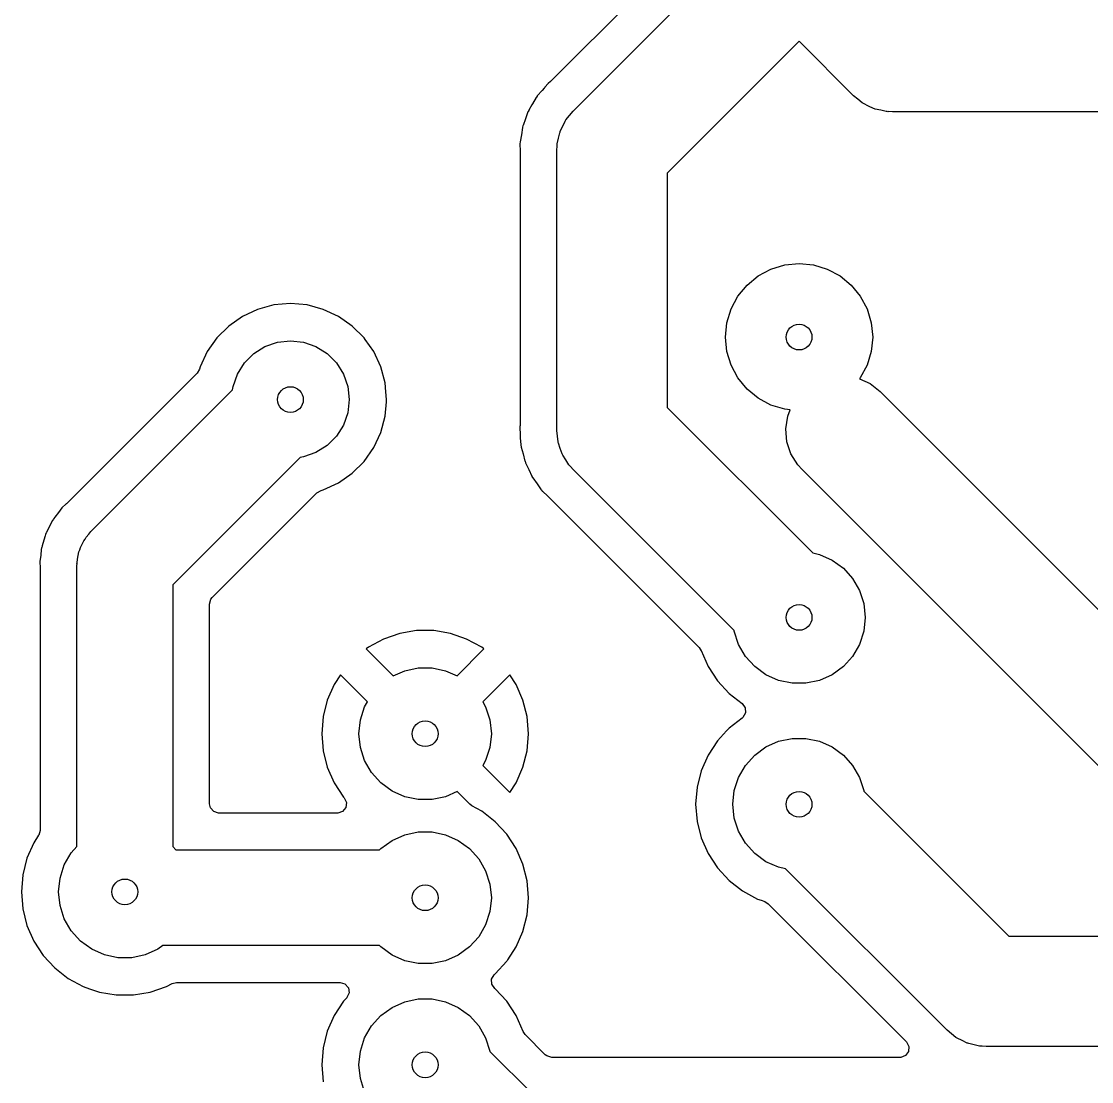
# Model space of a CAD drawing. Extents: x 132 to 232, y -86 to -36.
# Drawn here: x 178.09 to 192.63, y -68.83 to -54.42 of the extents above; entities that cross this region are included whole.
import ezdxf

# ---------------------------------------------------------------- set-up
doc = ezdxf.new("R2010")
doc.units = 0
doc.layers.add('BLACK', color=7, linetype='CONTINUOUS')

msp = doc.modelspace()

# ---------------------------------------------------------------- linework, layer by layer
at = {"layer": 'BLACK', "linetype": 'CONTINUOUS'}
for p, q in [((187.163, -53.3587), (185.288, -55.2336)), ((185.59, -55.6397), (187.667, -53.5627)), ((188.66, -54.6907), (186.87, -56.4807)), ((189.4, -55.4303), (188.66, -54.6907)), ((185.283, -55.2383), (185.252, -55.2625)), ((185.288, -55.2336), (185.283, -55.2383)), ((185.169, -55.3578), (185.104, -55.432)), ((185.196, -55.3255), (185.169, -55.3578)), ((185.205, -55.317), (185.196, -55.3255)), ((185.196, -55.3255), (185.196, -55.3255)), ((185.207, -55.314), (185.205, -55.317)), ((185.252, -55.2625), (185.207, -55.314)), ((185.252, -55.2625), (185.252, -55.2625)), ((185.088, -55.455), (185.039, -55.5407)), ((185.091, -55.4516), (185.088, -55.455)), ((185.088, -55.455), (185.088, -55.455)), ((185.102, -55.4358), (185.091, -55.4516)), ((185.104, -55.432), (185.102, -55.4358)), ((185.104, -55.432), (185.104, -55.432)), ((189.459, -55.4776), (189.4, -55.4303)), ((189.518, -55.5266), (189.459, -55.4776)), ((189.528, -55.5315), (189.518, -55.5266)), ((189.536, -55.5383), (189.528, -55.5315)), ((189.605, -55.5706), (189.536, -55.5383)), ((184.977, -55.6508), (184.944, -55.7437)), ((184.979, -55.6469), (184.977, -55.6507)), ((184.977, -55.6507), (184.977, -55.6508)), ((184.987, -55.6293), (184.979, -55.6469)), ((184.989, -55.6252), (184.987, -55.6293)), ((185.03, -55.5562), (184.989, -55.6252)), ((185.039, -55.5407), (185.03, -55.5562)), ((185.542, -55.6995), (185.59, -55.6397)), ((189.673, -55.6048), (189.605, -55.5706)), ((189.684, -55.6073), (189.673, -55.6048)), ((189.694, -55.6119), (189.684, -55.6073)), ((189.769, -55.6273), (189.694, -55.6119)), ((189.843, -55.6449), (189.769, -55.6273)), ((189.858, -55.6458), (189.843, -55.6449)), ((189.865, -55.6471), (189.858, -55.6458)), ((189.876, -55.6468), (189.865, -55.6471)), ((189.93, -55.65), (189.876, -55.6468)), ((193.08, -55.65), (189.93, -55.65)), ((184.944, -55.7437), (184.91, -55.836)), ((185.449, -55.8454), (185.482, -55.7763)), ((185.482, -55.7763), (185.488, -55.7677)), ((185.488, -55.7677), (185.493, -55.7579)), ((185.493, -55.7579), (185.542, -55.6995)), ((184.887, -55.9605), (184.869, -56.0574)), ((184.903, -55.8632), (184.887, -55.9605)), ((184.904, -55.8591), (184.903, -55.8632)), ((184.903, -55.8632), (184.903, -55.8632)), ((184.909, -55.8403), (184.904, -55.8591)), ((184.91, -55.836), (184.909, -55.8403)), ((184.91, -55.836), (184.91, -55.836)), ((185.393, -56.0087), (185.408, -55.9341)), ((185.408, -55.9341), (185.413, -55.9242)), ((185.413, -55.9242), (185.415, -55.9135)), ((185.415, -55.9135), (185.449, -55.8454)), ((184.868, -56.0812), (184.867, -56.0855)), ((184.867, -56.0855), (184.869, -56.184)), ((184.869, -56.0618), (184.868, -56.0812)), ((184.869, -56.0574), (184.869, -56.0618)), ((185.37, -56.17), (185.373, -56.1155)), ((185.373, -56.1046), (185.374, -56.0982)), ((185.373, -56.1155), (185.373, -56.1046)), ((185.374, -56.0982), (185.375, -56.0829)), ((185.375, -56.0829), (185.393, -56.0087)), ((184.869, -56.184), (184.869, -59.9063)), ((185.37, -59.98), (185.37, -56.17)), ((186.87, -56.4807), (186.87, -59.6693)), ((188.465, -57.7292), (188.66, -57.71)), ((188.66, -57.71), (188.855, -57.7292)), ((188.104, -57.8785), (188.277, -57.7861)), ((188.277, -57.7861), (188.465, -57.7292)), ((188.855, -57.7292), (189.043, -57.7861)), ((189.043, -57.7861), (189.216, -57.8785)), ((187.829, -58.1544), (187.953, -58.0029)), ((187.953, -58.0029), (188.104, -57.8785)), ((189.216, -57.8785), (189.367, -58.0029)), ((189.367, -58.0029), (189.491, -58.1544)), ((187.736, -58.3273), (187.829, -58.1544)), ((189.491, -58.1544), (189.584, -58.3273)), ((181.523, -58.2744), (181.304, -58.3333)), ((181.75, -58.2545), (181.523, -58.2744)), ((181.523, -58.2744), (181.523, -58.2744)), ((181.977, -58.2744), (181.75, -58.2545)), ((181.75, -58.2545), (181.75, -58.2545)), ((182.196, -58.3333), (181.977, -58.2744)), ((181.977, -58.2744), (181.977, -58.2744)), ((181.977, -58.2744), (181.977, -58.2744)), ((181.977, -58.2744), (181.977, -58.2744)), ((181.977, -58.2744), (181.977, -58.2744)), ((181.097, -58.4294), (180.911, -58.56)), ((181.304, -58.3333), (181.097, -58.4294)), ((181.097, -58.4294), (181.097, -58.4294)), ((181.304, -58.3333), (181.304, -58.3333)), ((182.403, -58.4294), (182.196, -58.3333)), ((182.196, -58.3333), (182.196, -58.3333)), ((182.589, -58.56), (182.403, -58.4294)), ((182.403, -58.4294), (182.403, -58.4294)), ((187.679, -58.5149), (187.736, -58.3273)), ((189.584, -58.3273), (189.641, -58.5149)), ((180.911, -58.56), (180.75, -58.7209)), ((182.75, -58.7209), (182.589, -58.56)), ((187.66, -58.71), (187.679, -58.5149)), ((189.641, -58.5149), (189.66, -58.71)), ((180.75, -58.7209), (180.619, -58.9073)), ((182.767, -58.7454), (182.75, -58.7209)), ((187.679, -58.9051), (187.66, -58.71)), ((189.66, -58.71), (189.641, -58.9051)), ((181.251, -58.9345), (181.403, -58.8392)), ((181.403, -58.8392), (181.572, -58.7801)), ((181.572, -58.7801), (181.75, -58.76)), ((181.75, -58.76), (181.928, -58.7801)), ((181.928, -58.7801), (182.097, -58.8392)), ((182.097, -58.8392), (182.249, -58.9345)), ((182.881, -58.9073), (182.767, -58.7454)), ((180.619, -58.9073), (180.523, -59.1135)), ((180.619, -58.9073), (180.619, -58.9073)), ((181.125, -59.0612), (181.251, -58.9345)), ((182.249, -58.9345), (182.375, -59.0612)), ((182.977, -59.1135), (182.881, -58.9073)), ((187.736, -59.0927), (187.679, -58.9051)), ((189.641, -58.9051), (189.584, -59.0927)), ((180.515, -59.1445), (180.483, -59.2001)), ((180.523, -59.1135), (180.515, -59.1445)), ((181.029, -59.2129), (181.125, -59.0612)), ((182.375, -59.0612), (182.471, -59.2129)), ((183.036, -59.3333), (182.977, -59.1135)), ((187.829, -59.2656), (187.736, -59.0927)), ((189.584, -59.0927), (189.491, -59.2656)), ((180.483, -59.2001), (178.706, -60.9767)), ((180.97, -59.382), (181.029, -59.2129)), ((182.471, -59.2129), (182.53, -59.382)), ((187.953, -59.4171), (187.829, -59.2656)), ((189.491, -59.2656), (189.483, -59.276)), ((189.483, -59.276), (189.624, -59.3417)), ((179.04, -61.3504), (180.965, -59.4256)), ((180.965, -59.4256), (180.97, -59.382)), ((182.53, -59.382), (182.55, -59.56)), ((183.046, -59.4551), (183.036, -59.3333)), ((183.055, -59.56), (183.046, -59.4551)), ((188.104, -59.5415), (187.953, -59.4171)), ((189.624, -59.3417), (189.76, -59.4497)), ((189.76, -59.4497), (194.27, -63.9597)), ((182.55, -59.56), (182.53, -59.738)), ((183.036, -59.7867), (183.053, -59.5924)), ((183.053, -59.5924), (183.055, -59.56)), ((183.055, -59.56), (183.055, -59.56)), ((188.277, -59.6339), (188.104, -59.5415)), ((182.53, -59.738), (182.471, -59.9071)), ((186.87, -59.6693), (188.845, -61.6442)), ((188.465, -59.6908), (188.277, -59.6339)), ((188.54, -59.6982), (188.465, -59.6908)), ((188.506, -59.7859), (188.54, -59.6982)), ((182.977, -60.0065), (183.036, -59.7867)), ((188.48, -59.9582), (188.506, -59.7859)), ((182.471, -59.9071), (182.375, -60.0588)), ((182.881, -60.2127), (182.977, -60.0065)), ((184.868, -59.9265), (184.865, -59.9518)), ((184.865, -59.9518), (184.865, -59.9518)), ((184.865, -59.9518), (184.869, -60.02)), ((184.869, -59.9132), (184.868, -59.9265)), ((184.869, -59.9063), (184.869, -59.9132)), ((184.869, -60.02), (184.869, -60.0242)), ((184.869, -60.0242), (184.869, -60.0362)), ((184.869, -60.0362), (184.873, -60.0781)), ((185.379, -60.0557), (185.37, -59.98)), ((188.495, -60.1317), (188.48, -59.9582)), ((182.249, -60.1855), (182.097, -60.2808)), ((182.375, -60.0588), (182.249, -60.1855)), ((184.873, -60.0781), (184.88, -60.1764)), ((184.88, -60.1764), (184.88, -60.1764)), ((184.88, -60.1764), (184.881, -60.1807)), ((184.881, -60.1807), (184.884, -60.1998)), ((185.385, -60.1317), (185.379, -60.0557)), ((185.389, -60.1421), (185.385, -60.1317)), ((185.39, -60.153), (185.389, -60.1421)), ((185.416, -60.2246), (185.39, -60.153)), ((188.55, -60.297), (188.495, -60.1317)), ((182.097, -60.2808), (181.928, -60.3399)), ((182.75, -60.3991), (182.881, -60.2127)), ((184.884, -60.1998), (184.885, -60.2042)), ((184.885, -60.2042), (184.911, -60.2992)), ((184.911, -60.2992), (184.935, -60.3947)), ((185.44, -60.297), (185.416, -60.2246)), ((185.446, -60.3063), (185.44, -60.297)), ((185.45, -60.3166), (185.446, -60.3063)), ((185.492, -60.3803), (185.45, -60.3166)), ((188.642, -60.4452), (188.55, -60.297)), ((181.884, -60.3449), (180.15, -62.0792)), ((181.928, -60.3399), (181.884, -60.3449)), ((182.589, -60.56), (182.75, -60.3991)), ((184.935, -60.3947), (184.937, -60.3987)), ((184.937, -60.3987), (184.943, -60.4169)), ((184.943, -60.4169), (184.945, -60.4212)), ((184.945, -60.4212), (184.945, -60.4212)), ((184.945, -60.4212), (184.987, -60.5099)), ((185.532, -60.4452), (185.492, -60.3803)), ((185.542, -60.4566), (185.532, -60.4452)), ((185.545, -60.4621), (185.542, -60.4566)), ((185.553, -60.4696), (185.545, -60.4621)), ((185.59, -60.5103), (185.553, -60.4696)), ((188.7, -60.5103), (188.642, -60.4452)), ((182.403, -60.6906), (182.589, -60.56)), ((184.987, -60.5099), (185.028, -60.5996)), ((185.028, -60.5996), (185.028, -60.5996)), ((185.028, -60.5996), (185.03, -60.6032)), ((185.03, -60.6032), (185.04, -60.62)), ((185.04, -60.62), (185.042, -60.624)), ((185.042, -60.624), (185.042, -60.624)), ((185.042, -60.624), (185.1, -60.7037)), ((187.779, -62.6995), (185.59, -60.5103)), ((192.909, -64.72), (188.7, -60.5103)), ((182.196, -60.7867), (182.403, -60.6906)), ((185.1, -60.7037), (185.156, -60.7847)), ((180.687, -62.2502), (182.11, -60.8271)), ((182.11, -60.8271), (182.166, -60.795)), ((182.166, -60.795), (182.196, -60.7867)), ((182.196, -60.7867), (182.196, -60.7867)), ((182.196, -60.7867), (182.196, -60.7867)), ((185.156, -60.7847), (185.159, -60.7877)), ((185.159, -60.7877), (185.172, -60.8025)), ((185.172, -60.8025), (185.174, -60.8061)), ((185.174, -60.8061), (185.174, -60.8061)), ((185.174, -60.8061), (185.246, -60.8742)), ((185.246, -60.8742), (187.302, -62.9302)), ((178.646, -61.0316), (178.599, -61.0943)), ((178.704, -60.9786), (178.646, -61.0316)), ((178.646, -61.0316), (178.646, -61.0316)), ((178.706, -60.9767), (178.704, -60.9786)), ((178.518, -61.2017), (178.483, -61.2721)), ((178.531, -61.1838), (178.518, -61.2017)), ((178.518, -61.2017), (178.518, -61.2017)), ((178.536, -61.1766), (178.531, -61.1838)), ((178.547, -61.157), (178.536, -61.1766)), ((178.597, -61.0965), (178.547, -61.157)), ((178.547, -61.157), (178.547, -61.157)), ((178.599, -61.0943), (178.597, -61.0965)), ((178.443, -61.3433), (178.436, -61.3646)), ((178.481, -61.2746), (178.443, -61.3433)), ((178.483, -61.2721), (178.481, -61.2746)), ((179.009, -61.3907), (179.04, -61.3504)), ((178.4, -61.4709), (178.375, -61.5455)), ((178.401, -61.4682), (178.4, -61.4709)), ((178.417, -61.412), (178.401, -61.4682)), ((178.423, -61.3926), (178.417, -61.412)), ((178.433, -61.3725), (178.423, -61.3926)), ((178.423, -61.3926), (178.423, -61.3926)), ((178.423, -61.3926), (178.423, -61.3926)), ((178.436, -61.3646), (178.433, -61.3725)), ((178.92, -61.526), (178.941, -61.4791)), ((178.941, -61.4791), (178.959, -61.4549)), ((178.959, -61.4549), (178.974, -61.4279)), ((178.974, -61.4279), (179.009, -61.3907)), ((178.364, -61.5977), (178.357, -61.676)), ((178.37, -61.5761), (178.364, -61.5977)), ((178.372, -61.5677), (178.37, -61.5761)), ((178.375, -61.5455), (178.372, -61.5677)), ((178.375, -61.5455), (178.375, -61.5455)), ((178.868, -61.6791), (178.876, -61.6287)), ((178.876, -61.6287), (178.888, -61.6005)), ((178.888, -61.6005), (178.896, -61.5707)), ((178.896, -61.5707), (178.92, -61.526)), ((188.845, -61.6442), (188.938, -61.664)), ((178.357, -61.6788), (178.346, -61.7566)), ((178.346, -61.7566), (178.346, -61.7566)), ((178.346, -61.7566), (178.346, -61.7566)), ((178.346, -61.7566), (178.347, -61.7732)), ((178.347, -61.7732), (178.349, -61.8352)), ((178.357, -61.676), (178.357, -61.6788)), ((178.85, -61.7896), (178.852, -61.7795)), ((178.851, -61.7957), (178.85, -61.7896)), ((178.852, -61.7795), (178.855, -61.7285)), ((178.855, -61.7285), (178.868, -61.6791)), ((188.938, -61.664), (189.11, -61.7406)), ((189.11, -61.7406), (189.262, -61.8512)), ((178.349, -61.8352), (178.35, -61.838)), ((178.35, -61.838), (178.35, -65.4135)), ((178.85, -61.81), (178.851, -61.7957)), ((178.85, -65.6342), (178.85, -61.81)), ((189.262, -61.8512), (189.388, -61.991)), ((180.15, -62.0792), (180.15, -65.6342)), ((189.388, -61.991), (189.482, -62.1539)), ((189.482, -62.1539), (189.54, -62.3329)), ((180.65, -62.3379), (180.67, -62.2709)), ((180.65, -65.0555), (180.65, -62.3379)), ((180.67, -62.2709), (180.687, -62.2502)), ((189.54, -62.3329), (189.56, -62.52)), ((189.56, -62.52), (189.54, -62.7071)), ((183.235, -62.7382), (183.016, -62.8135)), ((183.464, -62.7), (183.235, -62.7382)), ((183.696, -62.7), (183.464, -62.7)), ((183.925, -62.7382), (183.696, -62.7)), ((184.144, -62.8135), (183.925, -62.7382)), ((187.78, -62.7071), (187.779, -62.6995)), ((187.838, -62.8861), (187.78, -62.7071)), ((189.54, -62.7071), (189.482, -62.8861)), ((182.812, -62.924), (182.781, -62.9476)), ((182.781, -62.9476), (182.781, -62.9476)), ((182.781, -62.9476), (183.147, -63.3131)), ((183.016, -62.8135), (182.812, -62.924)), ((183.016, -62.8135), (183.016, -62.8135)), ((184.013, -63.3131), (184.379, -62.9476)), ((184.348, -62.9239), (184.144, -62.8135)), ((184.144, -62.8135), (184.144, -62.8135)), ((184.379, -62.9476), (184.348, -62.9239)), ((184.379, -62.9476), (184.379, -62.9476)), ((187.302, -62.9302), (187.328, -62.972)), ((187.932, -63.049), (187.838, -62.8861)), ((189.482, -62.8861), (189.388, -63.049)), ((187.328, -62.972), (187.329, -62.9716)), ((187.329, -62.9716), (187.424, -63.1888)), ((188.058, -63.1888), (187.932, -63.049)), ((189.388, -63.049), (189.262, -63.1888)), ((183.147, -63.3131), (183.302, -63.244)), ((183.302, -63.244), (183.486, -63.2049)), ((183.486, -63.2049), (183.674, -63.2049)), ((183.674, -63.2049), (183.858, -63.244)), ((183.858, -63.244), (184.013, -63.3131)), ((187.424, -63.1888), (187.551, -63.3831)), ((188.21, -63.2994), (188.058, -63.1888)), ((189.262, -63.1888), (189.11, -63.2994)), ((182.429, -63.3024), (182.345, -63.4314)), ((182.795, -63.6689), (182.429, -63.3024)), ((184.731, -63.3024), (184.365, -63.6689)), ((184.815, -63.4314), (184.731, -63.3024)), ((187.551, -63.3831), (187.551, -63.3832)), ((187.551, -63.3832), (187.551, -63.3832)), ((187.551, -63.3832), (187.708, -63.5539)), ((188.382, -63.376), (188.21, -63.2994)), ((188.566, -63.4151), (188.382, -63.376)), ((188.938, -63.376), (188.754, -63.4151)), ((189.11, -63.2994), (188.938, -63.376)), ((182.345, -63.4314), (182.251, -63.6439)), ((182.345, -63.4314), (182.345, -63.4314)), ((184.909, -63.6439), (184.815, -63.4314)), ((188.754, -63.4151), (188.566, -63.4151)), ((182.251, -63.6439), (182.194, -63.8688)), ((182.758, -63.7339), (182.795, -63.6689)), ((184.365, -63.6689), (184.402, -63.7339)), ((184.966, -63.8688), (184.909, -63.6439)), ((187.708, -63.5539), (187.708, -63.5539)), ((187.708, -63.5539), (187.708, -63.5539)), ((187.708, -63.5539), (187.886, -63.6921)), ((182.7, -63.9129), (182.758, -63.7339)), ((184.402, -63.7339), (184.46, -63.9129)), ((187.886, -63.6921), (187.927, -63.7489)), ((187.93, -63.8186), (187.896, -63.8793)), ((187.927, -63.7489), (187.93, -63.8186)), ((182.194, -63.8688), (182.175, -64.1)), ((182.68, -64.1), (182.7, -63.9129)), ((184.46, -63.9129), (184.48, -64.1)), ((184.985, -64.1), (184.966, -63.8688)), ((187.886, -63.8879), (187.708, -64.0261)), ((187.896, -63.8793), (187.886, -63.8879)), ((182.175, -64.1), (182.175, -64.1)), ((182.175, -64.1), (182.194, -64.3312)), ((182.7, -64.2871), (182.68, -64.1)), ((184.48, -64.1), (184.46, -64.2871)), ((184.966, -64.3312), (184.985, -64.1)), ((184.985, -64.1), (184.985, -64.1)), ((187.676, -64.0613), (187.551, -64.1969)), ((187.708, -64.0261), (187.676, -64.0613)), ((187.708, -64.0261), (187.708, -64.0261)), ((187.708, -64.0261), (187.708, -64.0261)), ((187.708, -64.0261), (187.708, -64.0261)), ((187.551, -64.1969), (187.424, -64.3912)), ((188.21, -64.2806), (188.382, -64.204)), ((188.382, -64.204), (188.566, -64.1649)), ((188.566, -64.1649), (188.754, -64.1649)), ((188.754, -64.1649), (188.938, -64.204)), ((188.938, -64.204), (189.11, -64.2806)), ((182.194, -64.3312), (182.251, -64.5561)), ((182.758, -64.4661), (182.7, -64.2871)), ((184.46, -64.2871), (184.402, -64.4661)), ((184.909, -64.5561), (184.966, -64.3312)), ((187.424, -64.3912), (187.331, -64.6037)), ((187.932, -64.531), (188.058, -64.3912)), ((188.058, -64.3912), (188.21, -64.2806)), ((189.11, -64.2806), (189.262, -64.3912)), ((189.262, -64.3912), (189.388, -64.531)), ((182.852, -64.629), (182.758, -64.4661)), ((184.402, -64.4661), (184.365, -64.5311)), ((184.365, -64.5311), (184.731, -64.8976)), ((187.838, -64.6939), (187.932, -64.531)), ((189.388, -64.531), (189.482, -64.6939)), ((182.251, -64.5561), (182.345, -64.7686)), ((182.978, -64.7688), (182.852, -64.629)), ((184.815, -64.7686), (184.909, -64.5561)), ((187.331, -64.6037), (187.274, -64.8287)), ((187.78, -64.8729), (187.838, -64.6939)), ((189.482, -64.6939), (189.54, -64.8729)), ((182.345, -64.7686), (182.471, -64.9628)), ((183.13, -64.8794), (182.978, -64.7688)), ((184.731, -64.8976), (184.815, -64.7686)), ((187.274, -64.8287), (187.255, -65.06)), ((187.274, -64.8287), (187.274, -64.8287)), ((182.471, -64.9628), (182.479, -64.9715)), ((182.479, -64.9715), (182.51, -65.0342)), ((183.302, -64.956), (183.13, -64.8794)), ((183.486, -64.9951), (183.302, -64.956)), ((183.858, -64.956), (183.674, -64.9951)), ((184.013, -64.8869), (183.858, -64.956)), ((184.186, -65.0598), (184.013, -64.8869)), ((187.76, -65.06), (187.78, -64.8729)), ((189.54, -64.8729), (189.541, -64.8805)), ((189.541, -64.8805), (191.511, -66.85)), ((180.662, -65.107), (180.65, -65.0555)), ((180.707, -65.1598), (180.662, -65.107)), ((182.502, -65.1036), (182.458, -65.1578)), ((182.51, -65.0342), (182.502, -65.1036)), ((183.674, -64.9951), (183.486, -64.9951)), ((184.215, -65.0812), (184.186, -65.0598)), ((184.349, -65.1535), (184.215, -65.0812)), ((187.255, -65.06), (187.255, -65.06)), ((187.255, -65.06), (187.274, -65.2913)), ((187.78, -65.2471), (187.76, -65.06)), ((180.774, -65.1795), (180.707, -65.1598)), ((182.388, -65.1795), (180.774, -65.1795)), ((182.392, -65.1794), (182.388, -65.1795)), ((182.458, -65.1578), (182.392, -65.1794)), ((184.532, -65.2961), (184.349, -65.1535)), ((184.349, -65.1535), (184.349, -65.1535)), ((187.838, -65.4261), (187.78, -65.2471)), ((178.35, -65.4135), (178.33, -65.4805)), ((184.689, -65.4668), (184.532, -65.2961)), ((184.532, -65.2961), (184.532, -65.2961)), ((184.532, -65.2961), (184.532, -65.2961)), ((187.274, -65.2913), (187.274, -65.2913)), ((187.274, -65.2913), (187.331, -65.5163)), ((178.329, -65.4813), (178.264, -65.5812)), ((178.33, -65.4805), (178.329, -65.4813)), ((182.978, -65.6612), (183.13, -65.5506)), ((183.13, -65.5506), (183.302, -65.474)), ((183.302, -65.474), (183.486, -65.4349)), ((183.486, -65.4349), (183.674, -65.4349)), ((183.674, -65.4349), (183.858, -65.474)), ((183.858, -65.474), (184.03, -65.5506)), ((184.03, -65.5506), (184.182, -65.6612)), ((184.689, -65.4669), (184.689, -65.4668)), ((184.689, -65.4668), (184.689, -65.4668)), ((184.816, -65.6612), (184.689, -65.4669)), ((187.331, -65.5163), (187.424, -65.7288)), ((187.932, -65.589), (187.838, -65.4261)), ((178.264, -65.5812), (178.171, -65.7937)), ((178.772, -65.721), (178.85, -65.6342)), ((180.15, -65.6342), (180.191, -65.68)), ((180.191, -65.68), (182.961, -65.68)), ((182.961, -65.68), (182.978, -65.6612)), ((184.182, -65.6612), (184.308, -65.801)), ((184.909, -65.8737), (184.816, -65.6612)), ((188.058, -65.7288), (187.932, -65.589)), ((178.171, -65.7937), (178.114, -66.0187)), ((178.678, -65.8839), (178.772, -65.721)), ((184.308, -65.801), (184.402, -65.9639)), ((187.424, -65.7288), (187.551, -65.9231)), ((188.21, -65.8394), (188.058, -65.7288)), ((188.382, -65.916), (188.21, -65.8394)), ((178.62, -66.0629), (178.678, -65.8839)), ((184.402, -65.9639), (184.46, -66.1429)), ((184.966, -66.0987), (184.909, -65.8737)), ((187.551, -65.9231), (187.551, -65.9232)), ((187.551, -65.9232), (187.551, -65.9232)), ((187.551, -65.9232), (187.708, -66.0939)), ((188.475, -65.9358), (188.382, -65.916)), ((190.67, -68.1303), (188.475, -65.9358)), ((178.114, -66.0187), (178.095, -66.25)), ((178.114, -66.0187), (178.114, -66.0187)), ((178.6, -66.25), (178.62, -66.0629)), ((184.46, -66.1429), (184.48, -66.33)), ((184.985, -66.33), (184.966, -66.0987)), ((184.966, -66.0987), (184.966, -66.0987)), ((187.708, -66.0939), (187.708, -66.0939)), ((187.708, -66.0939), (187.708, -66.0939)), ((187.708, -66.0939), (187.891, -66.2365)), ((178.095, -66.25), (178.095, -66.25)), ((178.095, -66.25), (178.114, -66.4813)), ((178.62, -66.4371), (178.6, -66.25)), ((187.891, -66.2365), (187.891, -66.2365)), ((187.891, -66.2365), (187.891, -66.2365)), ((187.891, -66.2365), (188.095, -66.3469)), ((178.678, -66.6161), (178.62, -66.4371)), ((184.48, -66.33), (184.46, -66.5171)), ((184.966, -66.5613), (184.985, -66.33)), ((184.985, -66.33), (184.985, -66.33)), ((188.095, -66.3469), (188.143, -66.3632)), ((188.143, -66.3632), (188.195, -66.381)), ((188.195, -66.381), (188.242, -66.4106)), ((188.242, -66.4106), (190.119, -68.2878)), ((178.114, -66.4813), (178.114, -66.4813)), ((178.114, -66.4813), (178.171, -66.7063)), ((184.46, -66.5171), (184.402, -66.6961)), ((184.909, -66.7863), (184.966, -66.5613)), ((184.966, -66.5613), (184.966, -66.5613)), ((178.171, -66.7063), (178.264, -66.9188)), ((178.772, -66.779), (178.678, -66.6161)), ((184.402, -66.6961), (184.308, -66.859)), ((178.898, -66.9188), (178.772, -66.779)), ((184.308, -66.859), (184.182, -66.9988)), ((184.816, -66.9988), (184.909, -66.7863)), ((191.511, -66.85), (193.25, -66.85)), ((178.264, -66.9188), (178.391, -67.1131)), ((179.05, -67.0294), (178.898, -66.9188)), ((180.018, -66.98), (179.95, -67.0294)), ((182.961, -66.98), (180.018, -66.98)), ((182.978, -66.9988), (182.961, -66.98)), ((183.13, -67.1094), (182.978, -66.9988)), ((184.182, -66.9988), (184.03, -67.1094)), ((184.703, -67.1719), (184.816, -66.9988)), ((178.391, -67.1131), (178.391, -67.1132)), ((178.391, -67.1132), (178.391, -67.1132)), ((178.391, -67.1132), (178.548, -67.2839)), ((179.222, -67.106), (179.05, -67.0294)), ((179.406, -67.1451), (179.222, -67.106)), ((179.594, -67.1451), (179.406, -67.1451)), ((179.778, -67.106), (179.594, -67.1451)), ((179.95, -67.0294), (179.778, -67.106)), ((183.302, -67.186), (183.13, -67.1094)), ((184.03, -67.1094), (183.858, -67.186)), ((178.548, -67.2839), (178.548, -67.2839)), ((178.548, -67.2839), (178.548, -67.2839)), ((178.548, -67.2839), (178.731, -67.4265)), ((183.486, -67.2251), (183.302, -67.186)), ((183.674, -67.2251), (183.486, -67.2251)), ((183.858, -67.186), (183.674, -67.2251)), ((184.532, -67.3639), (184.689, -67.1932)), ((184.689, -67.1932), (184.696, -67.1831)), ((184.696, -67.1831), (184.703, -67.1719)), ((178.731, -67.4265), (178.731, -67.4265)), ((178.731, -67.4265), (178.731, -67.4265)), ((178.731, -67.4265), (178.935, -67.5369)), ((184.483, -67.4364), (184.518, -67.3757)), ((184.487, -67.5061), (184.483, -67.4364)), ((184.518, -67.3757), (184.528, -67.3671)), ((184.528, -67.3671), (184.532, -67.3639)), ((178.935, -67.5369), (179.019, -67.5657)), ((179.019, -67.5657), (179.155, -67.6123)), ((179.845, -67.6123), (180.065, -67.5369)), ((180.065, -67.5369), (180.141, -67.4954)), ((180.141, -67.4954), (180.2, -67.4805)), ((180.2, -67.4805), (182.424, -67.4805)), ((182.424, -67.4805), (182.491, -67.5002)), ((182.491, -67.5002), (182.537, -67.553)), ((182.537, -67.553), (182.547, -67.6221)), ((184.528, -67.5629), (184.487, -67.5061)), ((184.532, -67.5661), (184.528, -67.5629)), ((184.689, -67.7368), (184.532, -67.5661)), ((179.155, -67.6123), (179.155, -67.6123)), ((179.155, -67.6123), (179.155, -67.6123)), ((179.155, -67.6123), (179.384, -67.6505)), ((179.384, -67.6505), (179.384, -67.6505)), ((179.384, -67.6505), (179.616, -67.6505)), ((179.616, -67.6505), (179.845, -67.6123)), ((179.616, -67.6505), (179.616, -67.6505)), ((182.471, -67.7369), (182.344, -67.9312)), ((182.484, -67.723), (182.471, -67.7369)), ((182.516, -67.6884), (182.484, -67.723)), ((182.518, -67.6857), (182.516, -67.6884)), ((182.547, -67.6221), (182.518, -67.6857)), ((183.13, -67.8206), (183.302, -67.744)), ((183.302, -67.744), (183.486, -67.7049)), ((183.486, -67.7049), (183.674, -67.7049)), ((183.674, -67.7049), (183.858, -67.744)), ((183.858, -67.744), (184.03, -67.8206)), ((184.689, -67.7369), (184.689, -67.7368)), ((184.689, -67.7368), (184.689, -67.7368)), ((184.816, -67.9312), (184.689, -67.7369)), ((182.978, -67.9312), (183.13, -67.8206)), ((184.03, -67.8206), (184.182, -67.9312)), ((182.344, -67.9312), (182.251, -68.1437)), ((182.852, -68.071), (182.978, -67.9312)), ((184.182, -67.9312), (184.308, -68.071)), ((184.911, -68.1484), (184.816, -67.9312)), ((182.251, -68.1437), (182.194, -68.3687)), ((182.758, -68.2339), (182.852, -68.071)), ((184.308, -68.071), (184.402, -68.2339)), ((184.912, -68.148), (184.911, -68.1484)), ((184.938, -68.1898), (184.912, -68.148)), ((190.729, -68.1776), (190.67, -68.1303)), ((190.788, -68.2266), (190.729, -68.1776)), ((182.7, -68.4129), (182.758, -68.2339)), ((184.402, -68.2339), (184.46, -68.4129)), ((185.212, -68.4632), (184.938, -68.1898)), ((190.119, -68.2878), (190.153, -68.3491)), ((190.798, -68.2315), (190.788, -68.2266)), ((190.806, -68.2383), (190.798, -68.2315)), ((190.875, -68.2706), (190.806, -68.2383)), ((190.943, -68.3048), (190.875, -68.2706)), ((190.954, -68.3073), (190.943, -68.3048)), ((190.964, -68.3119), (190.954, -68.3073)), ((191.039, -68.3273), (190.964, -68.3119)), ((191.113, -68.3449), (191.039, -68.3273)), ((182.194, -68.3687), (182.175, -68.6)), ((182.194, -68.3687), (182.194, -68.3687)), ((182.68, -68.6), (182.7, -68.4129)), ((184.46, -68.4129), (184.461, -68.4205)), ((184.461, -68.4205), (185.041, -69)), ((185.232, -68.4798), (185.212, -68.4632)), ((190.106, -68.4748), (190.041, -68.4992)), ((190.148, -68.4188), (190.106, -68.4748)), ((190.153, -68.3491), (190.148, -68.4188)), ((191.128, -68.3458), (191.113, -68.3449)), ((191.135, -68.3471), (191.128, -68.3458)), ((191.146, -68.3468), (191.135, -68.3471)), ((191.2, -68.35), (191.146, -68.3468)), ((193.25, -68.35), (191.2, -68.35)), ((182.175, -68.6), (182.175, -68.6)), ((182.175, -68.6), (182.194, -68.8313)), ((182.7, -68.7871), (182.68, -68.6)), ((185.299, -68.4995), (185.232, -68.4798)), ((190.032, -68.4995), (185.299, -68.4995)), ((190.041, -68.4992), (190.032, -68.4995)), ((182.758, -68.9661), (182.7, -68.7871))]:
    msp.add_line(p, q, dxfattribs=at)
at = {"layer": 'BLACK'}
for centre in [(188.66, -58.71), (181.75, -59.56), (188.66, -62.52), (183.58, -64.1), (188.66, -65.06), (179.5, -66.25), (183.58, -66.33), (183.58, -68.6)]:
    msp.add_circle(centre, 0.175, dxfattribs=at)

doc.saveas('drawing.dxf')
